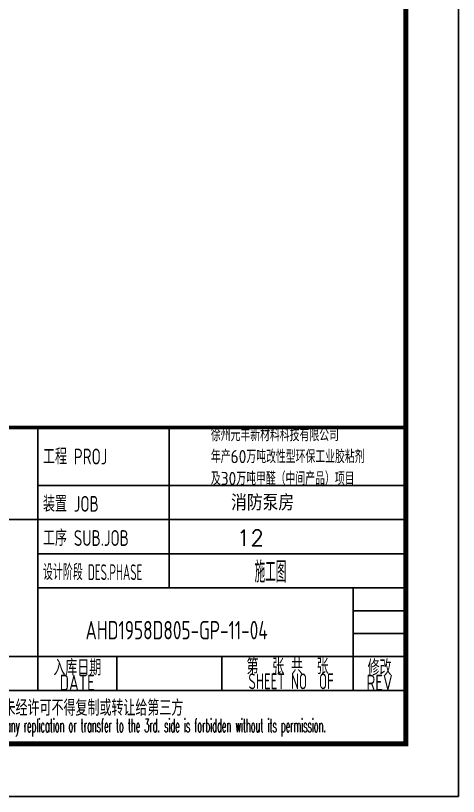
# Model space of a CAD drawing. Extents: x 84552 to 1115094, y -331058 to 102248.
# Drawn here: x 249112 to 253325, y 55935 to 63360 of the extents above; entities that cross this region are included whole.
import ezdxf
from ezdxf.enums import TextEntityAlignment as Align

# ---------------------------------------------------------------- set-up
doc = ezdxf.new("R2010")
doc.units = 0
doc.header["$LTSCALE"] = 1000
doc.header["$MEASUREMENT"] = 0
doc.layers.add('TEXT_给水', color=7, linetype='Continuous')
doc.styles.add('ECEC_TQ', font='txt_l.shx', dxfattribs={"bigfont": 'hztxt_l.shx'})
doc.styles.add('sceie', font='sceie.shx', dxfattribs={"width": 0.7, "bigfont": 'sceic.shx'})
doc.styles.get("Standard").update_dxf_attribs({"font": 'gbenor.shx', "bigfont": 'gbcbig.shx'})
doc.styles.add('TSSD_REIN', font='simplex.shx', dxfattribs={"width": 0.7, "bigfont": 'gbcbig.shx'})

msp = doc.modelspace()

# ---------------------------------------------------------------- linework, layer by layer
at = {"color": 0}
msp.add_line((253324.5, 85634.7), (253324.5, 55934.7), dxfattribs=at)
for p, q in [((243818.9, 59441.6), (252822.7, 59441.6)), ((243818.9, 59441.6), (252822.7, 59441.6)), ((243818.9, 59441.6), (252822.7, 59441.6)), ((249324.5, 56941.6), (249324.5, 59441.6)), ((250574.5, 57916.6), (250574.5, 59441.6)), ((252824.5, 56441.6), (252824.5, 59441.6)), ((252824.5, 56441.6), (252824.5, 59441.6)), ((249324.5, 58891.6), (252824.5, 58891.6)), ((243824.5, 58566.6), (249324.5, 58566.6)), ((243864.5, 58566.6), (249364.5, 58566.6)), ((249324.5, 58566.6), (252824.5, 58566.6)), ((249324.5, 58241.6), (252824.5, 58241.6)), ((249324.5, 57916.6), (252824.5, 57916.6)), ((252324.5, 56941.6), (252324.5, 57916.6)), ((252324.5, 57699.9), (252824.5, 57699.9)), ((252324.5, 57483.2), (252824.5, 57483.2)), ((246574.5, 57266.6), (252824.5, 57266.6)), ((250074.5, 56941.6), (250074.5, 57266.6)), ((251074.5, 56941.6), (251074.5, 57266.6)), ((243824.5, 56941.6), (252824.5, 56941.6)), ((243824.5, 56441.6), (252824.5, 56441.6)), ((243824.5, 56441.6), (252824.5, 56441.6)), ((253324.5, 55934.7), (211324.5, 55934.7))]:
    msp.add_line(p, q)
at = {"color": 0, "const_width": 50}
msp.add_lwpolyline([(252824.5, 56434.7), (212574.5, 56434.7), (212574.5, 85134.7), (252824.5, 85134.7)], close=True, dxfattribs=at)
at = {"const_width": 35}
msp.add_lwpolyline([(252824.5, 59441.6), (243824.5, 59441.6)], dxfattribs=at)

# ---------------------------------------------------------------- texts
at = {"style": 'sceie'}
for s, width, p in [('工程 PROJ', 0.8, (249372.9, 59091.6)), ('装置 JOB', 0.8, (249372.9, 58641.6)), ('工序 SUB.JOB', 0.8, (249372.9, 58316.6)), ('设计阶段 DES.PHASE', 0.6, (249372.9, 57991.6))]:
    msp.add_text(s, height=150, dxfattribs=dict(at, width=width)).set_placement(p)
for s, height, style, width, p in [('施工图', 200, 'TSSD_REIN', 0.7, (251537, 58079.1)), ('入库日期', 150, 'sceie', 0.8, (249699.5, 57166.6)), ('第  张 共  张', 150, 'sceie', 0.8, (251699.5, 57179.1)), ('修改', 150, 'sceie', 0.8, (252574.5, 57166.6)), ('SHEET NO  OF  ', 150, 'sceie', 0.7, (251790.2, 57029.1)), ('DATE', 150, 'sceie', 0.8, (249699.5, 57016.6)), ('REV', 150, 'sceie', 0.8, (252574.5, 57016.6)), ('本文件专有权属安徽华东化工医药工程有限责任公司所有,未经许可不得复制或转让给第三方', 150, 'sceie', 0.8, (248410.1, 56767.1)), ('The proprietary right of this document belongs to Anhui Huadong Chemical And Medical Engineering  Co.,Ltd.  and any replication or transfer to the 3rd. side is forbidden without its permission. ', 125, 'ECEC_TQ', 0.45, (248324.5, 56591.6))]:
    msp.add_text(s, height=height, dxfattribs=dict(style=style, width=width)).set_placement(p, align=Align.MIDDLE)
at = {"insert": (250969.6, 59437.1), "char_height": 125, "width": 2172.188, "attachment_point": 1}
msp.add_mtext('徐州元丰新材料科技有限公司\\P年产60万吨改性型环保工业胶粘剂\\P及30万吨甲醛（中间产品）项目', dxfattribs=at)
at = {"color": 0, "ltscale": 10, "char_height": 150, "attachment_point": 1, "style": 'ECEC_TQ'}
for s, insert, width in [('消防泵房', (251161.8, 58803.4), 576.627), ('12', (251217.3, 58468.5), 16.822)]:
    msp.add_mtext(s, dxfattribs=dict(at, insert=insert, width=width))
at = {"layer": 'TEXT_给水', "color": 4, "style": 'sceie', "width": 0.8}
msp.add_text('AHD1958D805-GP-11-04', height=175, dxfattribs=at).set_placement((249777.4, 57427.9))

doc.saveas('drawing.dxf')
